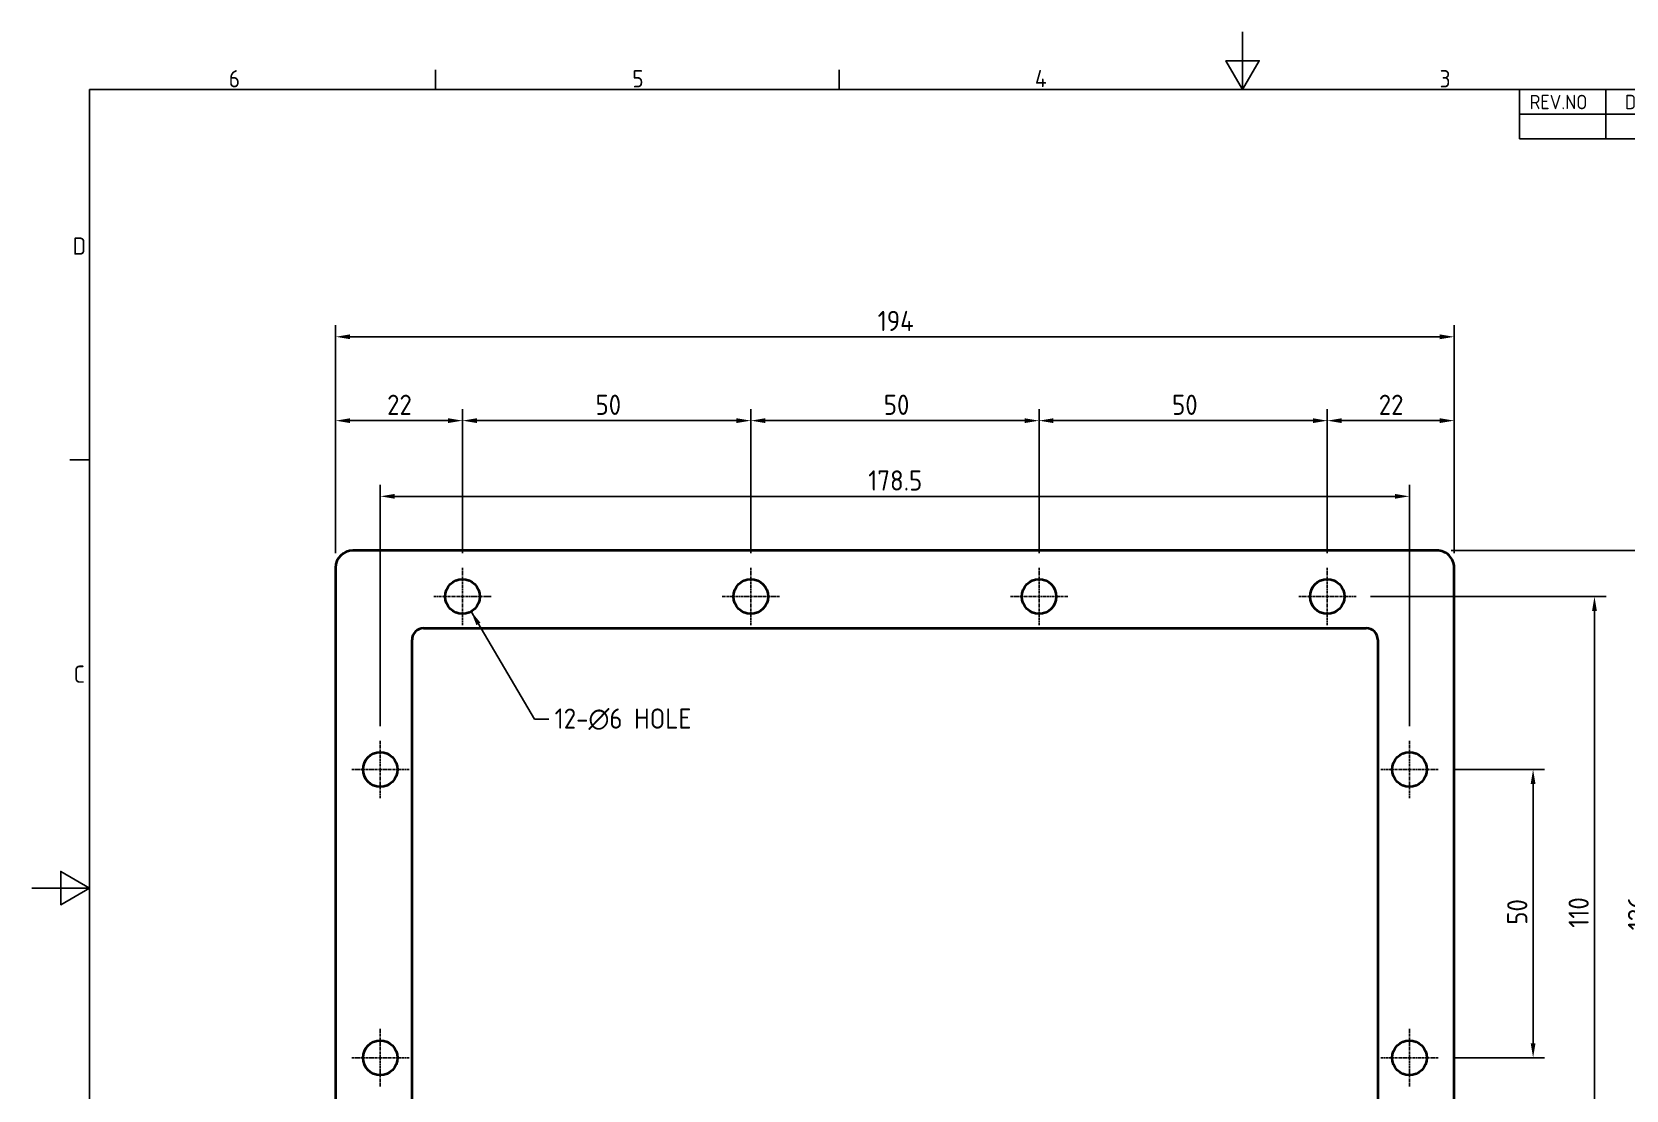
# Model space of a CAD drawing. Header units: millimetres. Extents: x 0 to 420, y 0 to 297.
# Drawn here: x 0 to 276.5, y 113.5 to 297 of the extents above; entities that cross this region are included whole.
import ezdxf

# ---------------------------------------------------------------- set-up
doc = ezdxf.new("R2010")
doc.units = ezdxf.units.MM
doc.linetypes.add('CHAIN', pattern=[0.7087, 0.4724, -0.0591, 0.1181, -0.0591])
doc.layers.get('0').update_dxf_attribs({"color": 3, "lineweight": 25, "true_color": 0x00ff00})
for name, color, linetype, lineweight, true_color in [('가시적인 것(ISO)', 3, 'Continuous', 40, 0x00ff00), ('기호(ISO)', 5, 'Continuous', 25, 0x0000ff), ('중심 표식(ISO)', 1, 'Continuous', 25, 0xff0000), ('치수(ISO)', 2, 'Continuous', 25, 0xffff00)]:
    doc.layers.add(name, color=color, linetype=linetype, lineweight=lineweight, true_color=true_color)
doc.layers.add('경계(ISO)', color=7, linetype='Continuous', lineweight=25)
doc.styles.add('ISO ProportionalPSTEK', font='isocp.shx')
doc.styles.add('문자 텍스트_PSTEK_POSCO', font='isocp.shx')
doc.styles.add('치수 텍스트_PSTEK_POSCO', font='isocp.shx')
doc.dimstyles.new('치수_PSTEK_POSCO', dxfattribs={"dimtxt": 3.5, "dimasz": 2.5, "dimexe": 2, "dimexo": 2.5, "dimgap": 1, "dimtad": 1, "dimrnd": 1e-08, "dimdsep": 46, "dimtxsty": '치수 텍스트_PSTEK_POSCO', "dimcen": 0.09, "dimdle": 10, "dimclrd": 7, "dimclre": 7, "dimclrt": 2, "dimadec": 1, "dimazin": 2, "dimtfac": 1, "dimtmove": 0, "dimatfit": 3, "dimfxl": 1, "dimtolj": 1, "dimlwd": -1, "dimlwe": -1, "dimarcsym": 0})
doc.dimstyles.new('치수_PSTEK_POSCO$7', dxfattribs={"dimtxt": 3.5, "dimasz": 2.5, "dimexe": 2, "dimexo": 2.5, "dimgap": 1, "dimtad": 1, "dimrnd": 1e-08, "dimdsep": 46, "dimtxsty": '치수 텍스트_PSTEK_POSCO', "dimcen": 0.09, "dimdle": 10, "dimclrd": 7, "dimclre": 7, "dimclrt": 2, "dimadec": 1, "dimazin": 2, "dimtfac": 1, "dimtmove": 0, "dimatfit": 3, "dimfxl": 1, "dimtolj": 1, "dimlwd": -1, "dimlwe": -1, "dimarcsym": 0})

# ---------------------------------------------------------------- blocks, each defined once
blk = doc.blocks.new('경계 Default Border')
at = {"layer": '경계(ISO)'}
for p, q in [((70, 287.0000076293945), (70, 290.4000091552734)), ((140, 287.0000076293945), (140, 290.4000091552734)), ((10, 222.7499961853027), (6.599999666213989, 222.7499961853027))]:
    blk.add_line(p, q, dxfattribs=at)
at = {"layer": '경계(ISO)', "flags": 128}
for points in [[(210, 297.0000076293945), (210, 287.0000076293945), (207.1132469177246, 292.0000076293945), (212.8867530822754, 292.0000076293945), (210, 287.0000076293945)], [(10, 10), (10, 287.0000076293945), (410, 287.0000076293945), (410, 10), (10, 10)], [(0, 148.5000038146973), (10, 148.5000038146973), (5, 151.3867473602295), (5, 145.6132507324219), (10, 148.5000038146973)]]:
    blk.add_lwpolyline(points, dxfattribs=at)
at = {"layer": '경계(ISO)', "color": 2, "true_color": 0xffff00, "char_height": 3.00000011920929, "attachment_point": 7, "style": '문자 텍스트_PSTEK_POSCO'}
for s, insert in [('6', (34.14453946055966, 287.3713945155963)), ('5', (104.1445394605597, 287.3713945155963)), ('4', (173.9734701308116, 287.4)), ('3', (244.1685395229535, 287.3713945155963)), ('D', (7.078270083685684, 258.3463944559917)), ('C', (7.244539400955009, 184.0963944559917))]:
    blk.add_mtext(s, dxfattribs=dict(at, insert=insert))
blk = doc.blocks.new('리비전 내역')
at = {"layer": '기호(ISO)'}
for p, q in [((258, 287.0000076293945), (410, 287.0000076293945)), ((258, 287.0000076293945), (258, 282.7200076293945)), ((273, 287.0000076293945), (273, 282.7200076293945)), ((288, 287.0000076293945), (288, 282.7200076293945)), ((365, 287.0000076293945), (365, 282.7200076293945)), ((380, 287.0000076293945), (380, 282.7200076293945)), ((395, 287.0000076293945), (395, 282.7200076293945)), ((410, 287.0000076293945), (410, 282.7200076293945)), ((258, 282.7200076293945), (410, 282.7200076293945)), ((258, 282.7200076293945), (258, 278.4400076293945)), ((273, 282.7200076293945), (273, 278.4400076293945)), ((288, 282.7200076293945), (288, 278.4400076293945)), ((365, 282.7200076293945), (365, 278.4400076293945)), ((380, 282.7200076293945), (380, 278.4400076293945)), ((395, 282.7200076293945), (395, 278.4400076293945)), ((410, 282.7200076293945), (410, 278.4400076293945)), ((258, 278.4400076293945), (410, 278.4400076293945))]:
    blk.add_line(p, q, dxfattribs=at)
at = {"layer": '기호(ISO)', "color": 2, "true_color": 0xffff00, "char_height": 2.5, "attachment_point": 7, "style": 'ISO ProportionalPSTEK'}
for s, insert in [('REV.NO', (259.7871163682308, 283.5831900503393)), ('DATE', (276.3142317728366, 283.5831900503393)), ('DESCRIPTION OF REVISION', (305.5070204333629, 283.5831900503393)), ('DRA.BY', (366.4757339553204, 283.5831900503393)), ('CH.BY', (382.8642915086117, 283.5831900503393)), ('APP.BY', (396.4777339604404, 283.5831900503393))]:
    blk.add_mtext(s, dxfattribs=dict(at, insert=insert))
blk = doc.blocks.new('*D23')
at = {"layer": 'Defpoints', "color": 0, "transparency": 16777216}
for p in [(246.6847983202051, 244.1173317989935), (52.68479832020507, 204.0650588219391), (246.6847983202051, 204.0650588219391)]:
    blk.add_point(p, dxfattribs=at)
at = {"layer": '치수(ISO)', "color": 7, "transparency": 16777216}
for p, q in [((52.68479832020507, 206.5650588219391), (52.68479832020507, 246.1173317989935)), ((246.6847983202051, 206.5650588219391), (246.6847983202051, 246.1173317989935)), ((55.18479832020507, 244.1173317989935), (244.1847983202051, 244.1173317989935))]:
    blk.add_line(p, q, dxfattribs=at)
for points in [[(55.18479832020507, 244.5339984656602), (55.18479832020507, 243.7006651323269), (52.68479832020507, 244.1173317989935)], [(244.1847983202051, 244.5339984656602), (244.1847983202051, 243.7006651323269), (246.6847983202051, 244.1173317989935)]]:
    blk.add_solid(points, dxfattribs=at)
at = {"layer": '치수(ISO)', "color": 2, "transparency": 16777216, "insert": (146.7036832418401, 246.8673317989935), "char_height": 3.5, "attachment_point": 4, "style": '치수 텍스트_PSTEK_POSCO'}
blk.add_mtext('\\A1;194', dxfattribs=at)
blk = doc.blocks.new('*D24')
at = {"layer": 'Defpoints', "color": 0, "transparency": 16777216}
for p in [(243.6847983202051, 207.0650588219391), (243.6847983202051, 81.06505882193909), (281.3138561037575, 81.06505882193909)]:
    blk.add_point(p, dxfattribs=at)
at = {"layer": '치수(ISO)', "color": 7, "transparency": 16777216}
for p, q in [((246.1847983202051, 207.0650588219391), (283.3138561037575, 207.0650588219391)), ((281.3138561037575, 204.5650588219391), (281.3138561037575, 83.56505882193909)), ((246.1847983202051, 81.06505882193909), (283.3138561037575, 81.06505882193909))]:
    blk.add_line(p, q, dxfattribs=at)
for points in [[(280.8971894370908, 204.5650588219391), (281.7305227704242, 204.5650588219391), (281.3138561037575, 207.0650588219391)], [(280.8971894370908, 83.56505882193909), (281.7305227704242, 83.56505882193909), (281.3138561037575, 81.06505882193909)]]:
    blk.add_solid(points, dxfattribs=at)
at = {"layer": '치수(ISO)', "color": 2, "transparency": 16777216, "insert": (278.5635116155685, 141.178247798317), "char_height": 3.5, "attachment_point": 4, "rotation": 90, "style": '치수 텍스트_PSTEK_POSCO'}
blk.add_mtext('\\A1;126', dxfattribs=at)
blk = doc.blocks.new('*D25')
at = {"layer": 'Defpoints', "color": 0, "transparency": 16777216}
for p in [(243.9347983202051, 169.0650588219391), (260.3809331678287, 169.0650588219391), (243.9347983202051, 119.0650588219391)]:
    blk.add_point(p, dxfattribs=at)
at = {"layer": '치수(ISO)', "color": 7, "transparency": 16777216}
for p, q in [((246.4347983202051, 169.0650588219391), (262.3809331678287, 169.0650588219391)), ((260.3809331678287, 121.5650588219391), (260.3809331678287, 166.5650588219391)), ((246.4347983202051, 119.0650588219391), (262.3809331678287, 119.0650588219391))]:
    blk.add_line(p, q, dxfattribs=at)
for points in [[(259.9642665011621, 166.5650588219391), (260.7975998344954, 166.5650588219391), (260.3809331678287, 169.0650588219391)], [(259.964266501162, 121.5650588219391), (260.7975998344954, 121.5650588219391), (260.3809331678287, 119.0650588219391)]]:
    blk.add_solid(points, dxfattribs=at)
at = {"layer": '치수(ISO)', "color": 2, "transparency": 16777216, "insert": (257.6309331678287, 142.1386808691832), "char_height": 3.5, "attachment_point": 4, "rotation": 90, "style": '치수 텍스트_PSTEK_POSCO'}
blk.add_mtext('\\A1;50', dxfattribs=at)
blk = doc.blocks.new('*D26')
at = {"layer": 'Defpoints', "color": 0, "transparency": 16777216}
for p in [(60.43479832020509, 216.4432988478933), (60.43479832020509, 174.0650588219391), (238.9347983202051, 174.0650588219391)]:
    blk.add_point(p, dxfattribs=at)
at = {"layer": '치수(ISO)', "color": 7, "transparency": 16777216}
for p, q in [((60.43479832020509, 176.5650588219391), (60.43479832020509, 218.4432988478933)), ((236.4347983202051, 216.4432988478933), (62.93479832020509, 216.4432988478933)), ((238.9347983202051, 176.5650588219391), (238.9347983202051, 218.4432988478933))]:
    blk.add_line(p, q, dxfattribs=at)
for points in [[(62.93479832020509, 216.85996551456), (62.93479832020509, 216.0266321812267), (60.43479832020509, 216.4432988478933)], [(236.4347983202051, 216.85996551456), (236.4347983202051, 216.0266321812267), (238.9347983202051, 216.4432988478933)]]:
    blk.add_solid(points, dxfattribs=at)
at = {"layer": '치수(ISO)', "color": 2, "transparency": 16777216, "insert": (145.0623109467898, 219.1932988478933), "char_height": 3.5, "attachment_point": 4, "style": '치수 텍스트_PSTEK_POSCO'}
blk.add_mtext('\\A1;178.5', dxfattribs=at)
blk = doc.blocks.new('*D27')
at = {"layer": 'Defpoints', "color": 0, "transparency": 16777216}
for p in [(229.6847983202051, 199.0650588219391), (229.6847983202051, 89.0650588219391), (271.0247922877925, 89.0650588219391)]:
    blk.add_point(p, dxfattribs=at)
at = {"layer": '치수(ISO)', "color": 7, "transparency": 16777216}
for p, q in [((232.1847983202051, 199.0650588219391), (273.0247922877925, 199.0650588219391)), ((271.0247922877925, 196.5650588219391), (271.0247922877925, 91.5650588219391)), ((232.1847983202051, 89.0650588219391), (273.0247922877925, 89.0650588219391))]:
    blk.add_line(p, q, dxfattribs=at)
for points in [[(270.6081256211259, 196.5650588219391), (271.4414589544592, 196.5650588219391), (271.0247922877925, 199.0650588219391)], [(270.6081256211258, 91.5650588219391), (271.4414589544592, 91.5650588219391), (271.0247922877925, 89.0650588219391)]]:
    blk.add_solid(points, dxfattribs=at)
at = {"layer": '치수(ISO)', "color": 2, "transparency": 16777216, "insert": (268.2747922877925, 141.6136808691832), "char_height": 3.5, "attachment_point": 4, "rotation": 90, "style": '치수 텍스트_PSTEK_POSCO'}
blk.add_mtext('\\A1;110', dxfattribs=at)
blk = doc.blocks.new('*D28')
at = {"layer": 'Defpoints', "color": 0, "transparency": 16777216}
for p in [(246.6847983202051, 229.5707247349537), (224.6847983202051, 204.0650588219391), (246.6847983202051, 204.0650588219391)]:
    blk.add_point(p, dxfattribs=at)
at = {"layer": '치수(ISO)', "color": 7, "transparency": 16777216}
for p, q in [((224.6847983202051, 206.5650588219391), (224.6847983202051, 231.5707247349537)), ((227.1847983202051, 229.5707247349537), (244.1847983202051, 229.5707247349537)), ((246.6847983202051, 206.5650588219391), (246.6847983202051, 231.5707247349537))]:
    blk.add_line(p, q, dxfattribs=at)
for points in [[(227.1847983202051, 229.9873914016203), (227.1847983202051, 229.154058068287), (224.6847983202051, 229.5707247349537)], [(244.1847983202051, 229.9873914016203), (244.1847983202051, 229.154058068287), (246.6847983202051, 229.5707247349537)]]:
    blk.add_solid(points, dxfattribs=at)
at = {"layer": '치수(ISO)', "color": 2, "transparency": 16777216, "insert": (233.6102559973705, 232.3210692231426), "char_height": 3.5, "attachment_point": 4, "style": '치수 텍스트_PSTEK_POSCO'}
blk.add_mtext('\\A1;22', dxfattribs=at)
blk = doc.blocks.new('*D29')
at = {"layer": 'Defpoints', "color": 0, "transparency": 16777216}
for p in [(174.6847983202051, 229.5707247349537), (174.6847983202051, 204.0650588219391), (224.6847983202051, 204.0650588219391)]:
    blk.add_point(p, dxfattribs=at)
at = {"layer": '치수(ISO)', "color": 7, "transparency": 16777216}
for p, q in [((174.6847983202051, 206.5650588219391), (174.6847983202051, 231.5707247349537)), ((222.1847983202051, 229.5707247349537), (177.1847983202051, 229.5707247349537)), ((224.6847983202051, 206.5650588219391), (224.6847983202051, 231.5707247349537))]:
    blk.add_line(p, q, dxfattribs=at)
for points in [[(177.1847983202051, 229.9873914016203), (177.1847983202051, 229.154058068287), (174.6847983202051, 229.5707247349537)], [(222.1847983202051, 229.9873914016203), (222.1847983202051, 229.154058068287), (224.6847983202051, 229.5707247349537)]]:
    blk.add_solid(points, dxfattribs=at)
at = {"layer": '치수(ISO)', "color": 2, "transparency": 16777216, "insert": (197.7584203674492, 232.3207247349537), "char_height": 3.5, "attachment_point": 4, "style": '치수 텍스트_PSTEK_POSCO'}
blk.add_mtext('\\A1;50', dxfattribs=at)
blk = doc.blocks.new('*D30')
at = {"layer": 'Defpoints', "color": 0, "transparency": 16777216}
for p in [(124.6847983202051, 229.5707247349537), (124.6847983202051, 204.0650588219391), (174.6847983202051, 204.0650588219391)]:
    blk.add_point(p, dxfattribs=at)
at = {"layer": '치수(ISO)', "color": 7, "transparency": 16777216}
for p, q in [((124.6847983202051, 206.5650588219391), (124.6847983202051, 231.5707247349537)), ((172.1847983202051, 229.5707247349537), (127.1847983202051, 229.5707247349537)), ((174.6847983202051, 206.5650588219391), (174.6847983202051, 231.5707247349537))]:
    blk.add_line(p, q, dxfattribs=at)
for points in [[(127.1847983202051, 229.9873914016203), (127.1847983202051, 229.154058068287), (124.6847983202051, 229.5707247349537)], [(172.1847983202051, 229.9873914016203), (172.1847983202051, 229.154058068287), (174.6847983202051, 229.5707247349537)]]:
    blk.add_solid(points, dxfattribs=at)
at = {"layer": '치수(ISO)', "color": 2, "transparency": 16777216, "insert": (147.7584203674492, 232.3207247349537), "char_height": 3.5, "attachment_point": 4, "style": '치수 텍스트_PSTEK_POSCO'}
blk.add_mtext('\\A1;50', dxfattribs=at)
blk = doc.blocks.new('*D31')
at = {"layer": 'Defpoints', "color": 0, "transparency": 16777216}
for p in [(74.68479832020513, 229.5707247349537), (74.68479832020513, 204.0650588219391), (124.6847983202051, 204.0650588219391)]:
    blk.add_point(p, dxfattribs=at)
at = {"layer": '치수(ISO)', "color": 7, "transparency": 16777216}
for p, q in [((74.68479832020513, 206.5650588219391), (74.68479832020513, 231.5707247349537)), ((122.1847983202051, 229.5707247349537), (77.18479832020513, 229.5707247349537)), ((124.6847983202051, 206.5650588219391), (124.6847983202051, 231.5707247349537))]:
    blk.add_line(p, q, dxfattribs=at)
for points in [[(77.18479832020513, 229.9873914016203), (77.18479832020513, 229.154058068287), (74.68479832020513, 229.5707247349537)], [(122.1847983202051, 229.9873914016203), (122.1847983202051, 229.154058068287), (124.6847983202051, 229.5707247349537)]]:
    blk.add_solid(points, dxfattribs=at)
at = {"layer": '치수(ISO)', "color": 2, "transparency": 16777216, "insert": (97.75842036744922, 232.3207247349537), "char_height": 3.5, "attachment_point": 4, "style": '치수 텍스트_PSTEK_POSCO'}
blk.add_mtext('\\A1;50', dxfattribs=at)
blk = doc.blocks.new('*D32')
at = {"layer": 'Defpoints', "color": 0, "transparency": 16777216}
for p in [(52.68479832020507, 229.5707247349537), (52.68479832020507, 204.0650588219391), (74.68479832020513, 204.0650588219391)]:
    blk.add_point(p, dxfattribs=at)
at = {"layer": '치수(ISO)', "color": 7, "transparency": 16777216}
for p, q in [((52.68479832020507, 206.5650588219391), (52.68479832020507, 231.5707247349537)), ((72.18479832020513, 229.5707247349537), (55.18479832020507, 229.5707247349537)), ((74.68479832020513, 206.5650588219391), (74.68479832020513, 231.5707247349537))]:
    blk.add_line(p, q, dxfattribs=at)
for points in [[(55.18479832020507, 229.9873914016203), (55.18479832020507, 229.154058068287), (52.68479832020507, 229.5707247349537)], [(72.18479832020513, 229.9873914016203), (72.18479832020513, 229.154058068287), (74.68479832020513, 229.5707247349537)]]:
    blk.add_solid(points, dxfattribs=at)
at = {"layer": '치수(ISO)', "color": 2, "transparency": 16777216, "insert": (61.61025599737046, 232.3210692231426), "char_height": 3.5, "attachment_point": 4, "style": '치수 텍스트_PSTEK_POSCO'}
blk.add_mtext('\\A1;22', dxfattribs=at)

msp = doc.modelspace()

# ---------------------------------------------------------------- linework, layer by layer
at = {"layer": '가시적인 것(ISO)'}
for p, q in [((243.6847983202051, 207.0650588219391), (55.68479832020508, 207.0650588219391)), ((52.68479832020507, 204.0650588219391), (52.6847983202051, 84.06505882193906)), ((246.6847983202051, 84.0650588219391), (246.6847983202051, 204.0650588219391)), ((67.93479832020509, 193.5650588219391), (231.4347983202051, 193.5650588219391)), ((65.93479832020509, 96.56505882193909), (65.93479832020509, 191.5650588219391)), ((233.4347983202051, 191.5650588219391), (233.4347983202051, 96.56505882193912))]:
    msp.add_line(p, q, dxfattribs=at)
for centre, radius in [((74.68479832020513, 199.0650588219391), 3), ((124.6847983202051, 199.0650588219391), 3.000000000000034), ((174.6847983202051, 199.0650588219391), 3), ((224.6847983202051, 199.0650588219391), 3), ((60.43479832020509, 169.0650588219391), 3), ((238.9347983202051, 169.0650588219391), 3), ((60.43479832020509, 119.0650588219391), 3), ((238.9347983202051, 119.0650588219391), 3)]:
    msp.add_circle(centre, radius, dxfattribs=at)
for centre, radius, start, end in [((55.68479832020509, 204.0650588219391), 3.000000000000024, 90.00000000000067, 180), ((243.6847983202051, 204.0650588219391), 3.000000000000024, 0, 90.00000000000067), ((67.93479832020509, 191.5650588219391), 1.999999999999984, 90, 180), ((231.4347983202051, 191.5650588219391), 2.000000000000011, 0, 90)]:
    msp.add_arc(centre, radius, start, end, dxfattribs=at)
at = {"layer": '중심 표식(ISO)', "linetype": 'CHAIN'}
for p, q in [((74.68479832020513, 204.0650588219391), (74.68479832020513, 194.0650588219391)), ((124.6847983202051, 204.0650588219391), (124.6847983202051, 194.065058821939)), ((174.6847983202051, 204.0650588219391), (174.6847983202051, 194.0650588219391)), ((224.6847983202051, 204.0650588219391), (224.6847983202051, 194.0650588219391)), ((79.68479832020513, 199.0650588219391), (69.68479832020513, 199.0650588219391)), ((129.6847983202051, 199.0650588219391), (119.6847983202051, 199.0650588219391)), ((179.6847983202051, 199.0650588219391), (169.6847983202051, 199.0650588219391)), ((229.6847983202051, 199.0650588219391), (219.6847983202051, 199.0650588219391)), ((60.43479832020509, 174.0650588219391), (60.43479832020509, 164.0650588219391)), ((238.9347983202051, 174.0650588219391), (238.9347983202051, 164.0650588219391)), ((65.43479832020509, 169.0650588219391), (55.43479832020509, 169.0650588219391)), ((243.9347983202051, 169.0650588219391), (233.9347983202051, 169.0650588219391)), ((60.43479832020509, 124.0650588219391), (60.43479832020509, 114.0650588219391)), ((238.9347983202051, 124.0650588219391), (238.9347983202051, 114.0650588219391)), ((65.43479832020509, 119.0650588219391), (55.43479832020509, 119.0650588219391)), ((243.9347983202051, 119.0650588219391), (233.9347983202051, 119.0650588219391))]:
    msp.add_line(p, q, dxfattribs=at)

# ---------------------------------------------------------------- block references
msp.add_blockref('경계 Default Border', (0, 0))
at = {"layer": '기호(ISO)'}
msp.add_blockref('리비전 내역', (0, 0), dxfattribs=at)

# ---------------------------------------------------------------- texts
at = {"layer": '기호(ISO)', "color": 2, "true_color": 0xffff00, "insert": (90.673523930117, 177.7825219185881), "char_height": 3.499999940395355, "width": 27.53942205309867, "attachment_point": 4, "line_spacing_factor": 0.612500011920929, "style": '치수 텍스트_PSTEK_POSCO'}
msp.add_mtext('{12-\\fAIGDT|b0|i0;\\H3.5000;n\\fisocp|b0|i0;\\H3.5000;6 HOLE}', dxfattribs=at)

# ---------------------------------------------------------------- dimensions: what is measured, and where the dimension line sits
at = {"layer": '치수(ISO)', "color": 7}
for base, p1, p2, angle, picture, middle in [((246.6847983202051, 244.1173317989935), (52.68479832020507, 204.0650588219391), (246.6847983202051, 204.0650588219391), 180, '*D23', (149.6847983202051, 244.1173317989935)), ((52.68479832020507, 229.5707247349537), (74.68479832020513, 204.0650588219391), (52.68479832020507, 204.0650588219391), 180, '*D32', (63.6847983202051, 229.5707247349537)), ((74.68479832020513, 229.5707247349537), (124.6847983202051, 204.0650588219391), (74.68479832020513, 204.0650588219391), 180, '*D31', (99.68479832020512, 229.5707247349537)), ((124.6847983202051, 229.5707247349537), (174.6847983202051, 204.0650588219391), (124.6847983202051, 204.0650588219391), 180, '*D30', (149.6847983202051, 229.5707247349537)), ((174.6847983202051, 229.5707247349537), (224.6847983202051, 204.0650588219391), (174.6847983202051, 204.0650588219391), 180, '*D29', (199.6847983202051, 229.5707247349537)), ((246.6847983202051, 229.5707247349537), (224.6847983202051, 204.0650588219391), (246.6847983202051, 204.0650588219391), 180, '*D28', (235.6847983202051, 229.5707247349537)), ((60.43479832020509, 216.4432988478933), (238.9347983202051, 174.0650588219391), (60.43479832020509, 174.0650588219391), 180, '*D26', (149.6847983202051, 216.4432988478933)), ((281.3138561037575, 81.06505882193909), (243.6847983202051, 207.0650588219391), (243.6847983202051, 81.06505882193909), 90, '*D24', (281.3138561037575, 144.0650588219391)), ((271.0247922877925, 89.0650588219391), (229.6847983202051, 199.0650588219391), (229.6847983202051, 89.0650588219391), 90, '*D27', (271.0247922877925, 144.0650588219391)), ((260.3809331678287, 169.0650588219391), (243.9347983202051, 119.0650588219391), (243.9347983202051, 169.0650588219391), 90, '*D25', (260.3809331678287, 144.0650588219391))]:
    dim = msp.add_linear_dim(base=base, p1=p1, p2=p2, angle=angle, dimstyle='치수_PSTEK_POSCO', override={"dimdec": 2, "dimtp": 0, "dimtm": -0, "dimtdec": 2, "dimtofl": 0, "dimatfit": 1}, dxfattribs=at)
    dim.commit()
    dim.dimension.update_dxf_attribs({"geometry": picture, "text_midpoint": middle, "dimtype": 160})

# ---------------------------------------------------------------- leaders
at = {"layer": '기호(ISO)', "color": 7, "annotation_type": 0, "has_hookline": 1, "hookline_direction": 0, "text_width": 25.51981051213806}
msp.add_leader([(76.18479832020564, 196.4669826105861), (87.173523930117, 177.7825219185881), (89.673523930117, 177.7825219185881)], dimstyle='치수_PSTEK_POSCO$7', override={"dimtad": 0}, dxfattribs=at)

doc.saveas('drawing.dxf')
